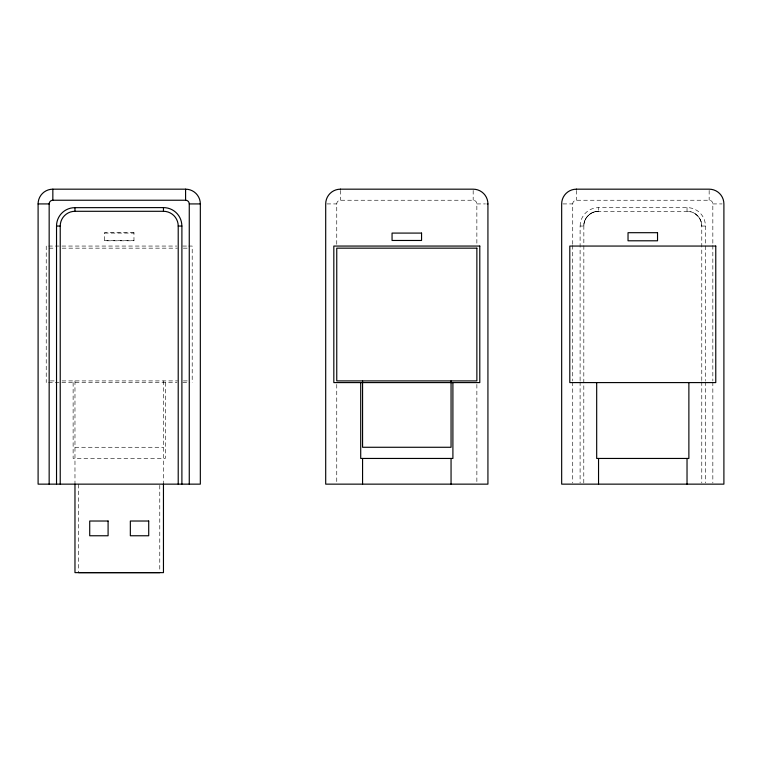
<?xml version="1.0" encoding="UTF-8"?>
<svg xmlns="http://www.w3.org/2000/svg" width="762" height="762" viewBox="0 0 762 762"><rect width="100%" height="100%" fill="white"/><g stroke="black" fill="none" stroke-linecap="round" stroke-linejoin="round"><path stroke-width="0.57" stroke-dasharray="3.81 2.86" d="M583.787 482.965L583.854 224.723M580.101 380.667L580.101 226.047L583.778 226.047C583.663 218.103 590.645 211.141 598.541 211.293L687.029 211.293L691.086 211.865M584.359 221.99C586.102 215.817 592.122 211.274 598.541 211.293L598.541 207.607L687.029 207.607A18.326 18.326 0 0 1 705.412 226.047L705.469 380.667M336.756 244.297L336.756 203.921A3.667 3.667 0 0 1 340.443 200.244L473.173 200.235A3.667 3.667 0 0 1 476.85 203.921L476.869 244.297M572.729 244.297L572.729 203.921A3.667 3.667 0 0 1 576.415 200.244L709.155 200.235A3.667 3.667 0 0 1 712.832 203.921L712.841 244.297M326.927 203.921L336.756 203.921M476.869 203.921L485.451 203.921M562.899 203.921L572.729 203.921M712.841 203.921L722.1 203.921M687.029 207.607L687.029 211.284A14.745 14.745 0 0 1 701.773 226.047L705.469 226.047M104.47 233.086L133.969 233.086M104.47 240.468L133.969 240.468M48.606 246.059L176.774 246.059M182.709 246.059L187.452 246.059M188.643 246.059L192.205 246.059L192.205 382.591M49.159 248.164L55.102 248.164M62.227 248.164L177.394 248.164M183.337 248.164L188.081 248.164M50.33 380.905L55.026 380.905M62.065 380.905L177.536 380.905M183.404 380.905L188.1 380.905M48.568 382.591L177.003 382.591M182.851 382.591L189.862 382.591M74.971 447.275L163.459 447.275M688.353 211.36L689.715 211.541M693.801 212.941C698.621 215.398 701.812 220.637 701.773 226.047L701.773 380.905M695.096 213.703C699.173 216.418 701.754 221.142 701.773 226.047M712.841 245.478L712.841 380.838M712.841 382.029L712.841 482.956M709.155 190.414L709.155 200.235M705.469 381.857L705.469 482.956M701.773 381.857L701.773 482.965M580.101 381.857L580.101 482.956M576.415 190.414L576.415 200.235M572.729 245.478L572.729 380.838M572.729 382.029L572.729 482.956M476.869 384.4L476.869 482.956M473.173 190.414L473.173 200.235M340.443 190.414L340.443 200.235M336.756 384.4L336.756 482.956M165.316 382.591L165.316 458.448L73.123 458.448L73.123 382.591M163.459 380.905L163.459 482.975M159.772 485.318L159.772 571.452M78.657 484.337L78.657 572.633M74.971 380.905L74.971 482.975M46.234 246.059L46.234 382.591M583.787 226.047A14.745 14.745 0 0 1 598.541 211.293M580.158 226.047A18.326 18.326 0 0 1 598.541 207.664M133.969 232.696L104.47 232.696L104.47 240.792L133.969 240.792L133.969 232.696"/><path stroke-width="1.14" d="M52.845 189.176L185.585 189.176A14.745 14.745 0 0 1 200.33 203.921L200.33 484.146L38.1 484.146L38.1 203.921A14.745 14.745 0 0 1 52.845 189.176L52.845 200.235A3.667 3.667 0 0 0 49.168 203.921L49.159 484.146M340.443 189.176L473.173 189.176A14.745 14.745 0 0 1 487.928 203.921L487.928 484.146L325.698 484.146L325.698 203.921A14.745 14.745 0 0 1 340.443 189.176L340.443 189.357M576.415 189.176L709.155 189.176A14.745 14.745 0 0 1 723.9 203.921L723.9 484.146L561.67 484.146L561.67 203.921A14.745 14.745 0 0 1 576.415 189.176L576.415 189.357M52.845 200.235L185.585 200.235A3.667 3.667 0 0 1 189.262 203.921L189.271 484.146M38.1 203.921L49.159 203.921M189.271 203.921L200.33 203.921M487.147 203.921L487.928 203.921M56.531 484.146L56.531 226.047A18.326 18.326 0 0 1 74.971 207.664L163.459 207.607A18.326 18.326 0 0 1 181.842 226.047M60.227 484.146L60.227 226.047A14.745 14.745 0 0 1 74.971 211.293L163.459 211.293A14.745 14.745 0 0 1 178.213 226.047L178.213 484.146M56.531 226.047L60.208 226.047M178.222 226.047L181.899 226.047L181.899 484.146M688.877 382.591L688.877 458.448L596.684 458.448L596.684 382.591M687.029 458.448L687.029 484.146M598.541 458.448L598.541 484.146M452.904 382.591L452.904 458.448L360.712 458.448L360.712 382.591M451.056 380.905L451.056 447.275L362.569 447.275L362.569 380.905M451.056 458.448L451.056 484.146M362.569 458.448L362.569 484.146M185.585 189.176L185.585 200.235M163.459 207.607L163.459 211.284M163.459 483.937L163.459 572.633L74.971 572.633L74.971 483.937M159.772 572.633L78.657 572.633M74.971 207.607L74.971 211.284M657.53 232.696L628.031 232.696L628.031 240.792L657.53 240.792L657.53 232.696M421.557 233.086L392.059 233.086L392.059 240.468L421.557 240.468L421.557 233.086M479.793 246.059L333.823 246.059L333.823 382.591L479.793 382.591L479.793 246.059M715.766 246.059L569.795 246.059L569.795 382.591L715.766 382.591L715.766 246.059M476.869 248.164L336.756 248.164L336.756 380.905L476.869 380.905L476.869 248.164M108.09 521.018L89.716 521.018L89.716 535.762L108.09 535.762L108.09 521.018M148.714 521.018L130.34 521.018L130.34 535.762L148.714 535.762L148.714 521.018"/></g></svg>
